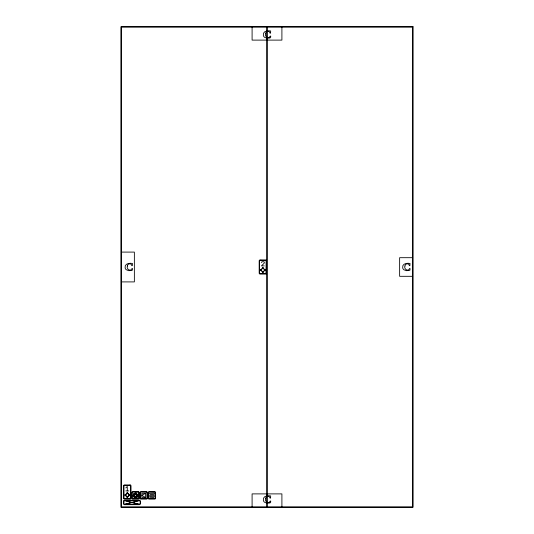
<?xml version="1.0" encoding="UTF-8"?>
<svg xmlns="http://www.w3.org/2000/svg" width="534" height="534" viewBox="0 0 534 534"><rect width="100%" height="100%" fill="white"/><g stroke="black" fill="none" stroke-linecap="round" stroke-linejoin="round"><path stroke-width="0.8" d="M134.041 497.107L134.368 495.746L134.815 495.932L134.007 495.118L132.899 495.418L133.373 495.479L133.133 496.266L134.101 497.107M134.314 496.927L135.496 496.353L135.763 497.334L134.775 497.568M136.09 496.727L136.324 495.912M261.513 262.628L261.907 261.733L263.943 261.713L264.39 262.461L264.043 263.362L261.413 265.885L264.303 265.885M149.467 493.857L149.854 492.995M149.467 496.373L151.015 492.962M152.157 492.962L149.967 497.788M151.109 497.795L153.298 492.962M152.257 497.795L154.266 493.363M153.398 497.795L154.293 495.819M261.34 269.163L260.479 270.017L261.34 270.872M262.047 268.455L262.902 267.594L263.756 268.455M261.4 269.223L260.605 270.017L261.4 270.811M262.107 268.515L262.902 267.721L263.696 268.515M261.627 269.35L260.966 270.017L261.627 270.685M262.234 268.749L262.902 268.081L263.569 268.749M261.693 269.41L261.086 270.017L261.693 270.625M262.294 268.809L262.902 268.202L263.509 268.809M263.509 271.225L262.902 271.833L262.294 271.225M264.11 270.625L264.717 270.017L264.11 269.41M263.569 271.292L262.902 271.96L262.234 271.292M264.176 270.685L264.837 270.017L264.176 269.35M263.696 271.519L262.902 272.32L262.107 271.519M264.403 270.811L265.204 270.017L264.403 269.223M263.756 271.586L262.902 272.44L262.047 271.586M264.47 270.872L265.325 270.017L264.47 269.163M125.724 494.184L124.869 495.045L125.724 495.899M126.438 493.476L127.292 492.622L128.147 493.476M125.784 494.25L124.989 495.045L125.784 495.839M126.498 493.536L127.292 492.742L128.087 493.536M126.017 494.377L125.35 495.045L126.017 495.712M126.625 493.77L127.292 493.102L127.96 493.77M126.077 494.437L125.477 495.045L126.077 495.645M126.685 493.83L127.292 493.229L127.893 493.83M127.893 496.253L127.292 496.86L126.685 496.253L127.292 496.98L127.96 496.313M128.5 495.645L129.108 495.045L128.5 494.437M128.56 495.712L129.228 495.045L128.56 494.377M128.087 496.547L127.292 497.341L126.498 496.547M128.147 496.607L127.292 497.468L126.438 496.607M136.417 493.436L136.697 493.156L136.43 494.244L135.309 494.517L135.603 494.23M136.577 493.363L135.689 492.922L134.655 493.329M135.523 494.397L134.688 493.276L135.923 493.049M125.804 487.909L127.292 486.434L127.292 490.906M137.719 495.472L137.165 495.679L136.357 494.884L137.084 494.17L137.859 494.864L137.759 495.519L137.145 495.752L136.263 494.884L137.084 494.084L137.765 494.751M145.508 493.289L141.857 495.378L145.508 497.468L145.508 493.289L141.857 493.289L141.857 497.468L145.508 497.468M133.146 495.418L133.987 495.192L134.601 495.806M136.43 496.059C138.239 494.597 138.213 497.074 136.737 497.154L136.851 497.534L136.016 496.747L136.324 495.665L136.384 496.133C138.446 494.838 137.578 497.167 136.724 497.328M121.331 252.095L134.368 252.095L134.368 281.905L121.331 281.905M412.669 257.688L399.632 257.688L399.632 276.312L412.669 276.312M125.804 490.906L128.781 490.906M134.555 493.496L134.902 493.803M128.854 494.184L129.715 495.045L128.854 495.899L129.588 495.045L128.794 494.25M281.905 27.074L281.905 40.11L252.095 40.11L252.095 27.074M281.905 506.926L281.905 493.89L252.095 493.89L252.095 506.926M267.374 27.074L267.374 506.926M266.626 27.074L266.626 506.926M266.626 273.101A0.975 0.975 0 0 1 265.652 274.076L260.151 274.076A0.975 0.975 0 0 1 259.177 273.101L259.177 260.899A0.975 0.975 0 0 1 260.151 259.924L265.652 259.924A0.975 0.975 0 0 1 266.626 260.899M127.372 265.992C125.884 269.043 130.937 272.133 131.991 268.589L132.505 268.589L132.392 270.171L131.164 270.571L128.661 270.665L126.278 269.73A3.164 3.164 0 0 1 125.13 267.874C124.295 263.576 129.502 262.795 132.459 263.462L132.312 265.652L131.791 265.652C131.698 262.888 127.379 263.396 127.372 265.992M265.592 33.515C264.103 36.572 269.156 39.656 270.211 36.112L270.725 36.112L270.611 37.694L269.383 38.094L266.88 38.188L264.497 37.26A3.164 3.164 0 0 1 263.349 35.398C262.514 31.099 267.721 30.318 270.678 30.985L270.531 33.175L270.01 33.175C269.917 30.411 265.598 30.919 265.592 33.515M265.592 498.469C264.103 501.519 269.156 504.61 270.211 501.066L270.725 501.066L270.611 502.648L269.383 503.048L266.88 503.141L264.497 502.207A3.164 3.164 0 0 1 263.349 500.351C262.514 496.053 267.721 495.272 270.678 495.939L270.531 498.129L270.01 498.129C269.917 495.365 265.598 495.866 265.592 498.469M404.926 265.992C403.444 269.043 408.49 272.133 409.551 268.589L410.065 268.589L409.945 270.171L408.717 270.571L406.214 270.665L403.837 269.73A3.164 3.164 0 0 1 402.689 267.874C401.848 263.576 407.055 262.795 410.019 263.462L409.865 265.652L409.344 265.652C409.251 262.888 404.939 263.396 404.926 265.992M123.948 485.82L124.022 498.429L130.343 498.649L130.563 485.62L124.542 485.319L123.948 485.82M123.948 501.092L123.948 503.822L124.435 504.31L139.354 504.316C140.629 503.936 140.629 500.972 139.354 500.592L124.542 500.592L123.948 501.092M132.145 492.522L132.352 498.589L138.7 498.516L138.626 492.168L132.739 492.028L132.145 492.522M134.248 496.914L134.635 497.615L135.836 497.381L135.536 496.28L134.248 496.914M140.342 492.522L140.549 498.589L146.897 498.516L146.823 492.168L140.936 492.028L140.342 492.522M148.539 492.522L148.739 498.589L155.094 498.516L155.02 492.168L149.133 492.028L148.539 492.522M259.557 260.792L259.631 273.401L265.952 273.628L266.172 260.599L260.151 260.292L259.557 260.792M133.767 493.756L133.527 494.664L134.655 494.965L134.968 493.783L134.228 493.363L133.767 493.756M131.331 502.454L124.475 504.41L131.945 502.634L139.421 504.41L132.565 502.454L139.421 500.498L131.945 502.28L124.475 500.498L131.331 502.454M413.042 26.7L120.958 26.7L120.958 507.3L413.042 507.3L413.042 26.7M412.669 27.074L121.331 27.074L121.331 506.926L412.669 506.926L412.669 27.074M130.042 484.945L124.542 484.945A0.975 0.975 0 0 0 123.568 485.92L123.568 498.129A0.975 0.975 0 0 0 124.542 499.103L130.042 499.103A0.975 0.975 0 0 0 131.017 498.129L131.017 485.92A0.975 0.975 0 0 0 130.042 484.945M138.239 491.654L132.739 491.654A0.975 0.975 0 0 0 131.764 492.628L131.764 498.129A0.975 0.975 0 0 0 132.739 499.103L138.239 499.103A0.975 0.975 0 0 0 139.214 498.129L139.214 492.628A0.975 0.975 0 0 0 138.239 491.654M146.436 491.654L140.936 491.654A0.975 0.975 0 0 0 139.955 492.628L139.955 498.129A0.975 0.975 0 0 0 140.936 499.103L146.436 499.103A0.975 0.975 0 0 0 147.411 498.129L147.411 492.628A0.975 0.975 0 0 0 146.436 491.654M154.626 491.654L149.133 491.654A0.975 0.975 0 0 0 148.152 492.628L148.152 498.129A0.975 0.975 0 0 0 149.133 499.103L154.626 499.103A0.975 0.975 0 0 0 155.608 498.129L155.608 492.628A0.975 0.975 0 0 0 154.626 491.654M139.354 500.224L124.542 500.224A0.975 0.975 0 0 0 123.568 501.199L123.568 503.716A0.975 0.975 0 0 0 124.542 504.69L139.354 504.69A0.975 0.975 0 0 0 140.329 503.716L140.329 501.199A0.975 0.975 0 0 0 139.354 500.224"/></g></svg>
